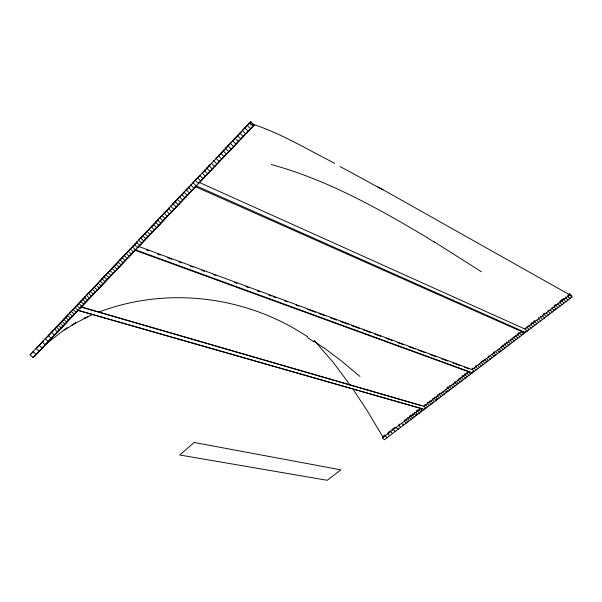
<?xml version="1.0" encoding="UTF-8"?>
<svg xmlns="http://www.w3.org/2000/svg" width="602" height="602" viewBox="0 0 602 602"><rect width="100%" height="100%" fill="white"/><g stroke="black" fill="none" stroke-linecap="round" stroke-linejoin="round"><path stroke-width="0.9" d="M540.498 316.155L540.483 317.299L542.545 319.444M538.587 317.615L538.564 318.767L540.619 320.904M529.075 324.877L529.03 326.043L531.077 328.165M527.186 326.314L527.134 327.488L529.181 329.61M527.284 331.047L525.245 328.925L525.298 327.751M521.701 334.163L521.641 335.344L519.601 333.237M515.937 334.9L515.854 336.089L517.893 338.196M514.078 336.322L513.995 337.511L516.027 339.618M512.227 337.737L512.129 338.934L514.161 341.033M510.376 339.152L510.278 340.348L512.302 342.448M508.524 340.566L508.419 341.763L510.451 343.855M506.681 341.974L506.575 343.17L508.6 345.262M504.845 343.373L504.732 344.577L506.756 346.669M503.009 344.78L502.888 345.984L504.912 348.069M501.173 346.173L501.052 347.384L503.076 349.469M499.54 351.034L499.412 352.253L497.395 350.176M494.084 355.188L493.941 356.414L491.932 354.345M493.888 351.741L493.745 352.953L495.762 355.029M488.47 355.88L488.312 357.106L490.321 359.168M486.875 360.681L486.709 361.915L484.708 359.853M483.082 359.988L482.909 361.223L484.911 363.284M481.291 361.358L481.118 362.592L483.12 364.646M475.956 365.437L475.761 366.678L477.762 368.725M474.203 371.426L472.209 369.387L472.412 368.138M467.129 372.171L466.911 373.428L468.905 375.46M460.139 377.507L459.905 378.771L461.892 380.795M458.4 378.839L458.16 380.103L460.146 382.119M456.91 383.497L456.67 384.768L454.691 382.752L454.931 381.48M449.762 385.43L449.506 386.702L451.477 388.711M446.594 391.345L446.323 392.632L444.359 390.63M439.52 393.249L439.234 394.543L441.198 396.537M437.827 394.543L437.534 395.838L439.498 397.824M436.405 399.103L436.111 400.405L434.147 398.419L434.448 397.124M194.973 186.477L522.754 332.101L525.395 332.485L525.734 331.032M432.763 398.411L432.462 399.705L434.418 401.692M470.802 372.465L472.435 372.773L472.766 371.359M424.681 407.968L424.357 409.345L77.914 310.226L74.941 307.321L85.627 296.44M429.407 400.97L429.098 402.271L431.047 404.251M427.736 402.249L427.42 403.551L429.369 405.53M426.02 408.073L424.071 406.102L424.395 404.792M421.362 410.556L421.031 411.873L419.082 409.909L419.421 408.6M416.411 414.327L416.065 415.651L414.123 413.694L414.477 412.37M412.829 413.627L412.483 414.951L414.417 416.908M407.93 417.374L407.562 418.699L409.495 420.647M406.297 418.616L405.929 419.948L407.863 421.889M404.672 419.857L404.303 421.189L406.23 423.131M403.837 423.898L403.46 425.238L401.534 423.296M399.164 424.064L398.78 425.403L400.706 427.337M398.343 428.082L397.952 429.429L396.033 427.495M568.423 294.829L569.74 293.821L571.817 296.003L571.9 297.117L384.354 439.776L382.443 437.865L382.872 436.503L384.889 434.968M74.091 314.643L72.263 316.178L69.298 313.288L74.889 307.803L73.06 309.323L76.025 312.22L77.846 310.685L34.901 355.88L32.982 357.528L30.1 354.751L250.876 121.709L254.172 125.088L198.382 183.399L195.168 180.156L196.666 179.042M96.884 284.543L97.855 283.512L96.079 284.964L99.097 287.929L100.858 286.462M101.279 279.892L98.036 282.895L101.053 285.86L102.814 284.407M143.299 235.457L148.551 229.911L146.918 231.198L150.026 234.298L151.651 233.004M33.223 351.846L30.1 354.751M38.626 346.135L43.472 341.01M47.746 336.495L67.416 315.704L65.565 317.239L68.523 320.121L70.359 318.563M108.669 272.081L105.929 274.55L108.962 277.537L110.7 276.107M110.158 270.501L117.157 263.104M121.19 258.845L117.954 261.832L121.01 264.85L122.718 263.458M122.198 257.776L127.285 252.396M128.813 250.778L130.867 248.611M132.41 246.978L137.572 241.522M151.727 226.555L158.65 219.233M161.336 216.396L168.906 208.39M172.172 204.928L182.09 194.454M200.075 175.43L192.903 182.556L196.102 185.792L525.395 332.485M204.07 171.209L210.399 164.512L208.954 165.58L212.19 168.861L213.62 167.777M217.962 156.52L231.537 142.162L230.16 143.148L233.433 146.489L234.795 145.488M250.876 121.709L242.23 130.378L245.526 133.757L246.843 132.809M250.65 125.148L251.877 123.854C281.029 133.366 307.487 149.522 334.72 163.33M254.172 125.088L32.982 357.528M80.359 308.036L135.992 249.484M137.542 247.851L195.326 187.034L193.836 188.178L190.638 184.949L191.639 184.197M40.906 349.559L39.002 351.192L36.105 348.392L38.024 346.775M37.896 352.727L35.985 354.367L33.095 351.583M46.979 343.178L45.082 344.788L42.178 341.974L43.449 340.905M43.931 346.376L42.035 348.001L39.138 345.194L41.041 343.584M56.189 333.478L54.323 335.066L51.396 332.229L53.277 330.648M53.104 336.721L51.223 338.324L48.31 335.495L50.199 333.907M50.034 339.957L48.145 341.567L45.233 338.745L47.129 337.15M62.962 326.352L61.103 327.924L58.168 325.065L60.034 323.507M61.126 328.286L59.267 329.858L56.332 327.006L58.206 325.441M59.297 330.212L57.431 331.792L54.504 328.94L56.377 327.375M68.5 320.52L66.656 322.078L63.707 319.203L65.565 317.66M66.649 322.469L64.805 324.034L61.855 321.167L63.714 319.617M64.805 324.418L62.954 325.983L60.012 323.116L61.871 321.566M75.965 312.664L74.144 314.199L71.179 311.309L73.015 309.782M72.225 316.607L70.389 318.149L67.432 315.267L68.658 314.244M81.624 306.711L79.81 308.232L76.838 305.319L78.659 303.814M87.328 300.699L85.537 302.204L82.549 299.284L84.355 297.787M85.424 302.708L83.618 304.221L80.638 301.301L82.451 299.804M83.52 304.717L81.714 306.23L78.734 303.318L80.555 301.813M93.092 294.641L91.308 296.124L88.313 293.182L90.104 291.707M91.165 296.666L89.382 298.156L86.387 295.221L95.906 285.574L94.13 287.026L97.14 289.983L98.909 288.516M89.246 298.69L87.456 300.187L84.461 297.253L85.665 296.267M96.96 290.563L95.191 292.038L92.181 289.088L93.972 287.621M95.026 292.602L93.25 294.085L90.247 291.135L92.031 289.667M104.778 282.338L103.025 283.783L100.007 280.81L105.704 275.219L103.95 276.642L106.975 279.629L108.721 278.192M106.742 280.269L104.996 281.713L101.971 278.734L103.732 277.304M114.681 271.916L112.95 273.338L109.91 270.336L111.648 268.928M112.687 274.015L110.956 275.438L107.916 272.443L109.082 271.502M120.693 265.58L118.985 266.987L115.93 263.969L117.081 263.036M118.684 267.702L116.969 269.109L113.921 266.099L115.652 264.699M116.683 269.809L114.959 271.224L111.912 268.221L113.65 266.814M124.742 261.328L123.041 262.713L119.979 259.688L121.694 258.311M130.852 254.894L129.167 256.264L126.096 253.216L127.225 252.313M128.805 257.046L127.12 258.424L124.05 255.383L125.75 254.014M126.774 259.191L125.081 260.568L122.01 257.536L123.719 256.166M45.158 344.69L63.677 330.235M134.961 250.567L133.29 251.929L130.205 248.867L131.334 247.971M132.907 252.735L131.228 254.097L128.151 251.049L129.836 249.695M139.092 246.218L137.437 247.565L134.344 244.495L136.014 243.163M143.253 241.838L141.605 243.17L138.505 240.093L142.253 236.563L140.597 237.873L143.705 240.966L145.345 239.641M141.169 244.036L139.513 245.368L136.421 242.297L137.534 241.41M147.437 237.436L145.804 238.753L142.697 235.66L144.345 234.351M149.544 235.224L147.911 236.526L144.804 233.433L146.444 232.131M155.895 228.534L154.285 229.821L151.162 226.706L152.788 225.434M153.773 230.769L152.155 232.063L149.033 228.956L150.124 228.098M160.162 224.042L158.559 225.314L155.429 222.191L157.047 220.926M133.953 245.345L132.274 246.685L135.36 249.747L472.435 372.773M158.025 226.292L156.422 227.571L153.292 224.448L154.91 223.184M164.459 219.527L162.871 220.783L159.733 217.638L160.802 216.81M162.307 221.784L160.711 223.049L157.581 219.918L158.65 219.083M168.786 214.967L167.213 216.208L164.06 213.055L165.648 211.829M166.619 217.254L165.038 218.503L161.893 215.35L163.488 214.116M173.135 210.391L171.57 211.618L168.417 208.45L169.471 207.645M170.953 212.687L169.388 213.921L166.235 210.76L167.815 209.541M175.317 208.089L173.767 209.308L170.607 206.14L171.653 205.335M179.712 203.468L178.177 204.665L175.009 201.482L176.559 200.293M177.515 205.779L175.965 206.99L172.804 203.815L174.362 202.618M184.137 198.81L182.609 199.999L179.434 196.801L180.976 195.627M181.924 201.143L180.389 202.34L177.221 199.149L178.764 197.96M186.364 196.47L184.844 197.652L181.661 194.446L183.196 193.28M190.834 191.767L189.321 192.933L186.138 189.713L187.658 188.561M188.592 194.122L187.079 195.296L183.896 192.083L189.893 186.191L188.381 187.335L191.579 190.563L193.076 189.404M202.129 179.87L200.662 180.999L197.448 177.748L198.931 176.642M390.299 430.836L388.26 432.387L387.854 433.741L389.765 435.66M391.654 429.798L393.016 428.759M395.062 427.194L393.693 428.24L393.294 429.587L395.213 431.514M416.117 411.113L417.765 409.857L417.427 411.174L419.368 413.138M446.91 387.613L448.046 386.74L447.783 388.019L449.754 390.028M461.877 376.175L463.043 375.287M464.21 374.399L465.376 373.511L465.158 374.768L467.144 376.799M517.803 333.478L519.052 332.53M532.236 322.461L530.964 323.424L530.926 324.591L532.973 326.72M533.5 321.498L534.764 320.527L534.742 321.686L536.788 323.823M543.057 314.199L544.343 313.221L544.336 314.364L546.398 316.509M554.021 305.824L555.322 304.838M563.156 298.848L559.883 301.354L559.928 302.467L562.005 304.642M382.443 437.865L420.745 408.645L422.687 410.609M424.071 406.102L468.68 372.081L470.666 374.12M472.209 369.387L521.475 331.8L523.514 333.914M525.245 328.925L569.816 294.927L569.74 293.821M206.704 175.062L205.244 176.168L202.031 172.902L203.499 171.811M204.417 177.47L202.949 178.583L199.736 175.332M208.999 172.639L207.555 173.737L204.326 170.471L205.794 169.388M211.31 170.215L209.865 171.307L206.637 168.026L208.096 166.95M215.937 165.339L214.515 166.408L211.279 163.119M218.27 162.886L216.855 163.947L213.612 160.651M220.61 160.425L219.196 161.479L215.952 158.175L217.375 157.137M222.951 157.957L221.551 159.003L218.3 155.692L219.715 154.661M225.306 155.482L223.906 156.512L220.656 153.201L222.063 152.178M227.661 152.998L226.277 154.022L223.018 150.696L224.418 149.687M230.032 150.5L228.655 151.516L225.389 148.19L226.781 147.189M232.41 148.002L231.04 149.01L227.774 145.669L229.159 144.676M237.188 142.967L235.833 143.961L232.56 140.612L241.139 132.004L239.799 132.952L243.088 136.323L244.42 135.36M64.376 329.723L67.206 327.654M239.588 140.439L238.242 141.425L234.961 138.069L236.323 137.098M241.996 137.903L240.665 138.874L237.376 135.51L238.731 134.555M249.281 130.243L247.964 131.183L244.668 127.797L245.992 126.871M251.719 127.669L250.417 128.602L247.113 125.208L248.43 124.298M64 330.332L76.288 322.514L71.518 325.426M74.166 323.808L92.384 314.568M86.078 317.404L84.092 318.338L88.637 316.238M99.052 312.032C167.702 285.995 247.166 296.146 307.908 337.022M271.284 164.512C327.044 179.742 377.966 208.3 427.337 237.67M77.485 310.286L422.085 408.818M80.811 306.779L424.109 406.327M81.285 307.118L420.926 405.545M134.592 250.101L469.981 372.307M139.13 246.602L472.224 369.62M146.294 249.898L148.935 250.868M157.747 254.119L160.395 255.097M167.446 257.694L171.856 259.319M178.907 261.923L181.548 262.893M190.36 266.144L193.009 267.122M201.82 270.373L204.462 271.344M213.281 274.595L215.922 275.565M234.434 282.391L237.075 283.369M245.887 286.62L248.536 287.59M257.347 290.841L259.989 291.82M268.808 295.07L271.449 296.041M273.21 296.688L275.859 297.666M284.671 300.917L287.32 301.888M296.131 305.139L298.773 306.117M307.584 309.368L315.523 312.287M319.045 313.589L325.215 315.862M330.506 317.811L336.676 320.091M340.198 321.393L348.129 324.312M351.658 325.614L359.59 328.541M363.119 329.836L371.05 332.763M374.572 334.065L380.742 336.337M386.032 338.286L392.203 340.559M397.493 342.515L403.664 344.788M408.946 346.737L415.117 349.01M418.646 350.311L424.816 352.584M430.106 354.533L436.269 356.813M441.559 358.762L447.73 361.034M453.02 362.983L460.071 365.587M464.481 367.212L468.883 368.83M198.961 182.278L525.207 329.189M378.003 186.876L570.824 295.469M434.253 241.876L481.397 271.743M323.342 347.339L341.71 361.147L359.958 376.498M390.57 431.664L392.489 433.591M385.145 435.803L387.056 437.722M415.779 412.438L417.713 414.394M412.776 418.157L410.835 416.2L411.196 414.876L409.556 416.125L409.202 417.457L411.136 419.406M430.776 400.992L432.733 402.971M425.742 404.83L427.698 406.801M442.643 391.94L444.607 393.941M440.935 393.241L442.899 395.236M435.84 397.132L437.804 399.118M456.421 381.427L458.4 383.444M452.96 384.076L454.931 386.085M451.229 385.393L453.201 387.402M446.067 389.328L448.038 391.33M463.405 376.107L465.391 378.131M461.651 377.439L463.638 379.463M249.567 122.612L252.878 126.014M479.327 363.954L481.329 366.008M477.544 365.316L479.538 367.37M473.985 368.033L475.979 370.079M495.566 351.568L497.583 353.645M490.118 355.722L492.127 357.791M486.506 358.476L488.515 360.545M499.224 348.776L501.24 350.861M517.728 334.659L519.759 336.774M532.83 323.139L534.877 325.276M550.273 313.567L548.211 311.407L548.196 310.271M546.27 312.889L548.332 315.042M542.41 315.832L544.471 317.976M536.653 320.226L538.7 322.363M560.033 306.14L557.964 303.965L557.926 302.844M558.077 307.63L556.007 305.462L555.97 304.341M554.051 306.952L556.12 309.119M550.153 309.925L552.215 312.084M569.816 294.927L571.9 297.117M567.927 300.135L565.85 297.952L565.79 296.846M565.948 301.64L563.871 299.465L563.818 298.351M563.976 303.145L561.899 300.97L561.847 299.849M314.221 340.393L333.613 362.901L350.447 385.468M353.231 389.471L367.092 410.549L383.15 437.345M569.838 297.516L569.913 298.63L567.829 296.44L567.761 295.334M554.141 309.466L554.164 310.602L552.102 308.442L552.079 307.313M340.13 166.573A313.221 7.051 29.9 0 1 382.97 189.923M307.757 337.805A558.385 348.061 82.9 0 1 313.943 341.808M427.601 238.031A788.567 156.844 42.6 0 1 434.516 242.237M314.048 341.251A587.326 365.361 84 0 1 323.289 347.58M194.175 442.478L179.72 454.992L327.21 480.291L340.89 469.861L194.175 442.478"/></g></svg>
